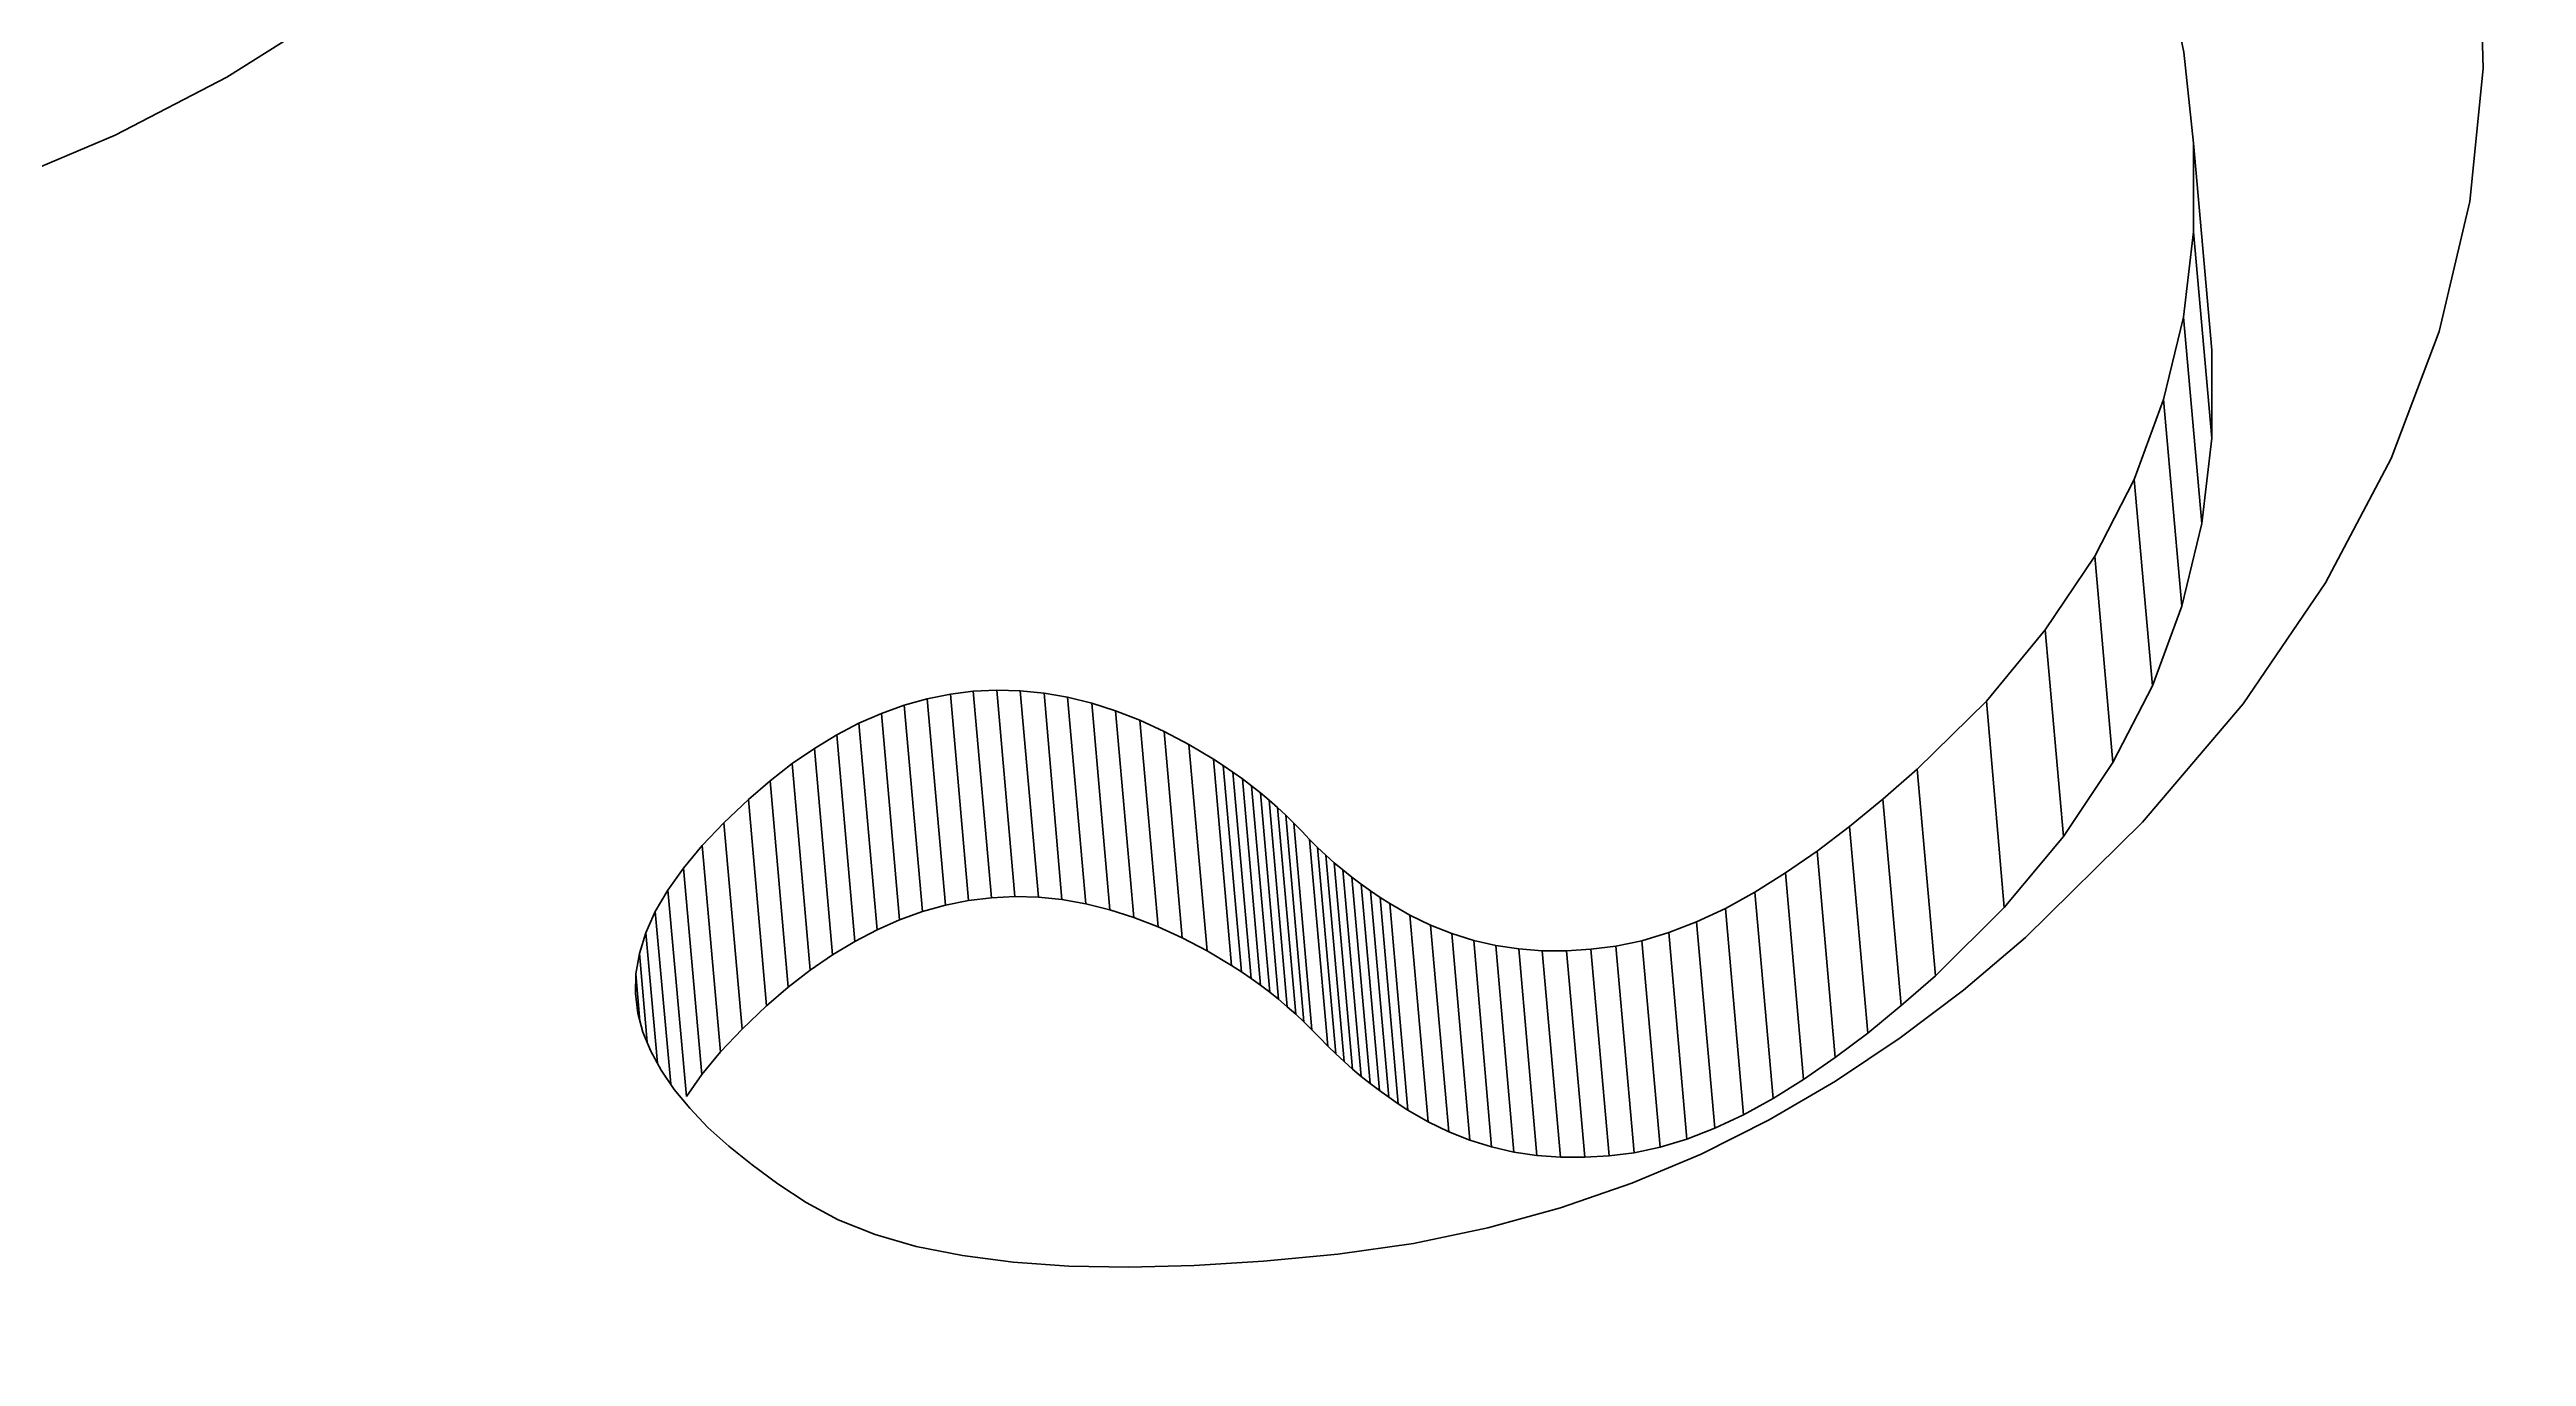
# Model space of a CAD drawing. Header units: millimetres. Extents: x -10155 to 20189, y -25550 to -22580.
# Drawn here: x -7246.68 to -7244.729, y -24872.97 to -24871.94 of the extents above; entities that cross this region are included whole.
import ezdxf

# ---------------------------------------------------------------- set-up
doc = ezdxf.new("R2010")
doc.units = ezdxf.units.MM
doc.layers.add('word_dim', color=253, linetype='Continuous')
doc.styles.get("Standard").update_dxf_attribs({"font": 'romans.shx', "bigfont": 'bigfont.shx'})
doc.dimstyles.new('RS-1-5', dxfattribs={"dimscale": 5, "dimtxt": 3.5, "dimasz": 3, "dimexe": 1, "dimexo": 0, "dimgap": 1, "dimtad": 3, "dimdsep": 46, "dimtxsty": 'Standard', "dimblk1": 'OPEN', "dimblk2": 'OPEN', "dimsah": 1, "dimcen": 0, "dimclrd": 256, "dimclre": 256, "dimclrt": 3, "dimadec": 0, "dimazin": 0, "dimtfac": 1, "dimtmove": 0, "dimatfit": 3, "dimldrblk": 'OPEN', "dimfxl": 0, "dimtolj": 1, "dimtzin": 0, "dimarcsym": 0})

# ---------------------------------------------------------------- blocks, each defined once
blk = doc.blocks.new('aa1')
for p, q in [((-0.4, 0.066667), (0, 0)), ((0, 0), (-1, 0)), ((-0.4, -0.066667), (0, 0))]:
    blk.add_line(p, q)
blk = doc.blocks.new('aa2')
blk.add_circle((0, 0), 1)
blk = doc.blocks.new('*D762')
at = {"layer": 'DEFPOINTS', "color": 0, "linetype": 'Continuous', "ltscale": 2}
for p in [(-7226.1579, -24679.755), (-7646.6043, -25260.5564), (-7646.6043, -25260.5564)]:
    blk.add_point(p, dxfattribs=at)
at = {"layer": 'word_dim', "linetype": 'Continuous', "lineweight": -2, "ltscale": 2}
blk.add_line((-7248.1474, -24710.1312), (-7624.6148, -25230.1802), dxfattribs=at)
at = {"layer": 'word_dim', "linetype": 'Continuous', "lineweight": -2, "ltscale": 2, "xscale": 37.5, "yscale": 37.5, "zscale": 37.5}
for name, p, rotation in [('aa1', (-7226.1579, -24679.755), 54.0989427561739), ('aa2', (-7646.6043, -25260.5564), 234.0989427561739)]:
    blk.add_blockref(name, p, dxfattribs=dict(at, rotation=rotation))
at = {"layer": 'word_dim', "color": 3, "linetype": 'Continuous', "ltscale": 2, "insert": (-7436.3811, -24970.1557), "char_height": 0.000005, "attachment_point": 5, "rotation": 54.0989}
blk.add_mtext('\\A1;717.01', dxfattribs=at)
blk = doc.blocks.new('_Open')
at = {"color": 0, "lineweight": -2}
for p, q in [((-1, 0.166667), (0, 0)), ((-1, -0.166667), (0, 0)), ((0, 0), (-1, 0))]:
    blk.add_line(p, q, dxfattribs=at)
blk = doc.blocks.new('*D763')
at = {"layer": 'DEFPOINTS', "color": 0, "linetype": 'Continuous', "ltscale": 2}
for p in [(-7225.1428, -24575.297), (-7783.8646, -25152.4524), (-7783.8646, -25152.4524)]:
    blk.add_point(p, dxfattribs=at)
at = {"layer": 'word_dim', "linetype": 'Continuous', "lineweight": -2, "ltscale": 2}
blk.add_line((-7251.2256, -24602.2403), (-7757.7819, -25125.5091), dxfattribs=at)
at = {"layer": 'word_dim', "linetype": 'Continuous', "lineweight": -2, "ltscale": 2, "xscale": 37.5, "yscale": 37.5, "zscale": 37.5}
for name, p, rotation in [('aa1', (-7225.1428, -24575.297), 45.92974469953645), ('aa2', (-7783.8646, -25152.4524), 225.9297446995365)]:
    blk.add_blockref(name, p, dxfattribs=dict(at, rotation=rotation))
at = {"layer": 'word_dim', "color": 3, "linetype": 'Continuous', "ltscale": 2, "insert": (-7504.5037, -24863.8747), "char_height": 0.000005, "attachment_point": 5, "rotation": 45.9297}
blk.add_mtext('\\A1;803.29', dxfattribs=at)
blk = doc.blocks.new('A$C43226BF8')
at = {"color": 7, "lineweight": 35, "ltscale": 0.002678}
blk.add_line((363.6616, -896.7872), (363.6647, -896.8943), dxfattribs=at)
at = {"color": 7, "lineweight": 35, "ltscale": 0.001889}
blk.add_line((363.4289, -896.8814), (363.4135, -896.8074), dxfattribs=at)
at = {"color": 7, "lineweight": 35, "ltscale": 0.002542}
blk.add_line((361.9738, -896.8469), (361.8876, -896.9009), dxfattribs=at)
at = {"color": 7, "lineweight": 35, "ltscale": 0.001804}
blk.add_line((363.4365, -896.9531), (363.4289, -896.8814), dxfattribs=at)
at = {"color": 7, "lineweight": 35, "ltscale": 0.002628}
blk.add_line((363.6647, -896.8943), (363.6542, -896.9989), dxfattribs=at)
at = {"color": 7, "lineweight": 35, "ltscale": 0.002477}
blk.add_line((361.8876, -896.9009), (361.7997, -896.9467), dxfattribs=at)
at = {"color": 7, "lineweight": 35, "ltscale": 0.002425}
blk.add_line((361.7997, -896.9467), (361.7104, -896.9844), dxfattribs=at)
at = {"color": 7, "lineweight": 35, "ltscale": 0.00174}
blk.add_line((363.4365, -897.0227), (363.4365, -896.9531), dxfattribs=at)
at = {"color": 7, "lineweight": 35, "ltscale": 0.004084}
for p, q in [((363.4365, -896.9531), (363.4509, -897.1159)), ((362.3679, -897.4191), (362.3823, -897.5818)), ((362.6799, -897.4483), (362.6943, -897.611)), ((363.2189, -897.4461), (363.2333, -897.6088)), ((363.1655, -897.4912), (363.1799, -897.6539)), ((362.8193, -897.561), (362.8337, -897.7238))]:
    blk.add_line(p, q, dxfattribs=at)
at = {"color": 7, "lineweight": 35, "ltscale": 0.002631}
blk.add_line((363.6542, -896.9989), (363.6301, -897.1013), dxfattribs=at)
at = {"color": 7, "lineweight": 35, "ltscale": 0.001693}
for p, q in [((363.4286, -897.09), (363.4365, -897.0227)), ((363.4431, -897.2526), (363.4509, -897.1853))]:
    blk.add_line(p, q, dxfattribs=at)
at = {"color": 7, "lineweight": 35, "ltscale": 0.004081}
for p, q in [((363.4365, -897.0227), (363.4509, -897.1853)), ((363.4286, -897.09), (363.4431, -897.2526)), ((363.413, -897.155), (363.4274, -897.3176)), ((363.3898, -897.2178), (363.4042, -897.3804)), ((363.3198, -897.3364), (363.3342, -897.499)), ((362.4755, -897.3847), (362.4899, -897.5473)), ((362.5124, -897.3843), (362.5268, -897.5469)), ((362.4211, -897.3956), (362.4355, -897.5582)), ((362.4391, -897.3906), (362.4536, -897.5532)), ((362.5497, -897.3894), (362.5641, -897.552)), ((362.5876, -897.4002), (362.602, -897.5628)), ((362.3854, -897.4099), (362.3998, -897.5725)), ((362.6066, -897.4075), (362.621, -897.5701)), ((362.3503, -897.4297), (362.3647, -897.5923)), ((362.6452, -897.4265), (362.6596, -897.5891)), ((362.6723, -897.4431), (362.6867, -897.6057)), ((362.6945, -897.4591), (362.7089, -897.6217)), ((362.2983, -897.4699), (362.3127, -897.6325)), ((362.715, -897.4763), (362.7294, -897.6389)), ((363.1918, -897.4697), (363.2062, -897.6323)), ((362.279, -897.4883), (362.2934, -897.6509)), ((362.7402, -897.5015), (362.7546, -897.6641)), ((362.2619, -897.5062), (362.2763, -897.6688)), ((362.7465, -897.5077), (362.7609, -897.6703)), ((362.7531, -897.5137), (362.7675, -897.6763)), ((362.7597, -897.5197), (362.7741, -897.6823)), ((362.235, -897.5413), (362.2495, -897.7039)), ((362.2473, -897.5239), (362.2617, -897.6865)), ((362.7665, -897.5254), (362.7809, -897.688)), ((362.7736, -897.531), (362.788, -897.6936)), ((362.7809, -897.5365), (362.7953, -897.6991)), ((362.7883, -897.5418), (362.8027, -897.7044)), ((363.091, -897.5429), (363.1054, -897.7055)), ((362.8356, -897.569), (362.85, -897.7316)), ((363.0021, -897.5812), (363.0165, -897.7438)), ((363.0451, -897.5663), (363.0595, -897.7289)), ((362.9235, -897.589), (362.9379, -897.7516)), ((362.9426, -897.5891), (362.957, -897.7517)), ((362.9619, -897.5879), (362.9763, -897.7505)), ((362.9816, -897.5855), (362.996, -897.7481))]:
    blk.add_line(p, q, dxfattribs=at)
at = {"color": 7, "lineweight": 35, "ltscale": 0.001673}
for p, q in [((363.413, -897.155), (363.4286, -897.09)), ((363.4274, -897.3176), (363.4431, -897.2526))]:
    blk.add_line(p, q, dxfattribs=at)
at = {"color": 7, "lineweight": 35, "ltscale": 0.002675}
blk.add_line((363.6301, -897.1013), (363.5922, -897.2014), dxfattribs=at)
at = {"color": 7, "lineweight": 35, "ltscale": 0.001736}
blk.add_line((363.4509, -897.1853), (363.4509, -897.1159), dxfattribs=at)
at = {"color": 7, "lineweight": 35, "ltscale": 0.001672}
for p, q in [((363.3898, -897.2178), (363.413, -897.155)), ((363.4042, -897.3804), (363.4274, -897.3176))]:
    blk.add_line(p, q, dxfattribs=at)
at = {"color": 7, "lineweight": 35, "ltscale": 0.002766}
blk.add_line((363.5922, -897.2014), (363.5405, -897.2992), dxfattribs=at)
at = {"color": 7, "lineweight": 35, "ltscale": 0.001698}
blk.add_line((363.3588, -897.2782), (363.3898, -897.2178), dxfattribs=at)
at = {"color": 7, "lineweight": 35, "ltscale": 0.001753}
blk.add_line((363.3198, -897.3364), (363.3588, -897.2782), dxfattribs=at)
at = {"color": 7, "lineweight": 35, "ltscale": 0.00408}
for p, q in [((363.3588, -897.2782), (363.373, -897.4408)), ((362.4575, -897.387), (362.4716, -897.5496)), ((362.4941, -897.3838), (362.5082, -897.5464)), ((362.5312, -897.3861), (362.5453, -897.5487)), ((362.4033, -897.4021), (362.4174, -897.5647)), ((362.5688, -897.3941), (362.5829, -897.5567)), ((363.2734, -897.3925), (363.2875, -897.5551)), ((362.6259, -897.4164), (362.6401, -897.579)), ((362.6647, -897.4381), (362.6789, -897.6007)), ((362.3156, -897.4551), (362.3298, -897.6177)), ((362.6874, -897.4536), (362.7016, -897.6162)), ((362.7016, -897.4647), (362.7158, -897.6273)), ((362.7084, -897.4705), (362.7226, -897.6331)), ((362.7216, -897.4824), (362.7358, -897.645)), ((362.728, -897.4887), (362.7421, -897.6513)), ((363.1401, -897.5106), (363.1542, -897.6732)), ((362.7958, -897.547), (362.81, -897.7096)), ((362.8036, -897.5519), (362.8178, -897.7145)), ((363.0678, -897.5557), (363.082, -897.7183)), ((362.8525, -897.5756), (362.8666, -897.7382)), ((362.8696, -897.5809), (362.8837, -897.7435)), ((363.0234, -897.5748), (363.0375, -897.7374))]:
    blk.add_line(p, q, dxfattribs=at)
at = {"color": 7, "lineweight": 35, "ltscale": 0.002884}
blk.add_line((363.5405, -897.2992), (363.4755, -897.3945), dxfattribs=at)
at = {"color": 7, "lineweight": 35, "ltscale": 0.001819}
blk.add_line((363.2734, -897.3925), (363.3198, -897.3364), dxfattribs=at)
at = {"color": 7, "lineweight": 35, "ltscale": 0.000466829}
blk.add_line((362.4391, -897.3906), (362.4575, -897.387), dxfattribs=at)
at = {"color": 7, "lineweight": 35, "ltscale": 0.000455367}
blk.add_line((362.4575, -897.387), (362.4755, -897.3847), dxfattribs=at)
at = {"color": 7, "lineweight": 35, "ltscale": 0.000464359}
blk.add_line((362.4755, -897.3847), (362.4941, -897.3838), dxfattribs=at)
at = {"color": 7, "lineweight": 35, "ltscale": 0.000457926}
blk.add_line((362.4941, -897.3838), (362.5124, -897.3843), dxfattribs=at)
at = {"color": 7, "lineweight": 35, "ltscale": 0.000472195}
blk.add_line((362.5124, -897.3843), (362.5312, -897.3861), dxfattribs=at)
at = {"color": 7, "lineweight": 35, "ltscale": 0.000471129}
blk.add_line((362.5312, -897.3861), (362.5497, -897.3894), dxfattribs=at)
at = {"color": 7, "lineweight": 35, "ltscale": 0.001701}
blk.add_line((363.373, -897.4408), (363.4042, -897.3804), dxfattribs=at)
at = {"color": 7, "lineweight": 35, "ltscale": 0.000486485}
blk.add_line((362.3854, -897.4099), (362.4033, -897.4021), dxfattribs=at)
at = {"color": 7, "lineweight": 35, "ltscale": 0.000474006}
blk.add_line((362.4033, -897.4021), (362.4211, -897.3956), dxfattribs=at)
at = {"color": 7, "lineweight": 35, "ltscale": 0.000468671}
for p, q in [((362.4211, -897.3956), (362.4391, -897.3906)), ((362.4355, -897.5582), (362.4536, -897.5532))]:
    blk.add_line(p, q, dxfattribs=at)
at = {"color": 7, "lineweight": 35, "ltscale": 0.000489995}
blk.add_line((362.5497, -897.3894), (362.5688, -897.3941), dxfattribs=at)
at = {"color": 7, "lineweight": 35, "ltscale": 0.000494121}
blk.add_line((362.5688, -897.3941), (362.5876, -897.4002), dxfattribs=at)
at = {"color": 7, "lineweight": 35, "ltscale": 0.000510073}
for p, q in [((362.5876, -897.4002), (362.6066, -897.4075)), ((362.602, -897.5628), (362.621, -897.5701))]:
    blk.add_line(p, q, dxfattribs=at)
at = {"color": 7, "lineweight": 35, "ltscale": 0.00191}
blk.add_line((363.2189, -897.4461), (363.2734, -897.3925), dxfattribs=at)
at = {"color": 7, "lineweight": 35, "ltscale": 0.003055}
blk.add_line((363.4755, -897.3945), (363.3964, -897.4877), dxfattribs=at)
at = {"color": 7, "lineweight": 35, "ltscale": 0.00051343}
blk.add_line((362.3503, -897.4297), (362.3679, -897.4191), dxfattribs=at)
at = {"color": 7, "lineweight": 35, "ltscale": 0.000495486}
blk.add_line((362.3679, -897.4191), (362.3854, -897.4099), dxfattribs=at)
at = {"color": 7, "lineweight": 35, "ltscale": 0.000531155}
blk.add_line((362.6066, -897.4075), (362.6259, -897.4164), dxfattribs=at)
at = {"color": 7, "lineweight": 35, "ltscale": 0.00054466}
blk.add_line((362.6259, -897.4164), (362.6452, -897.4265), dxfattribs=at)
at = {"color": 7, "lineweight": 35, "ltscale": 0.000548162}
blk.add_line((362.3156, -897.4551), (362.3329, -897.4417), dxfattribs=at)
at = {"color": 7, "lineweight": 35, "ltscale": 0.000526532}
blk.add_line((362.3329, -897.4417), (362.3503, -897.4297), dxfattribs=at)
at = {"color": 7, "lineweight": 35, "ltscale": 0.004083}
for p, q in [((362.3329, -897.4417), (362.3471, -897.6044)), ((363.1152, -897.5277), (363.1293, -897.6904)), ((362.8871, -897.5849), (362.9013, -897.7476)), ((362.9052, -897.5875), (362.9194, -897.7503))]:
    blk.add_line(p, q, dxfattribs=at)
at = {"color": 7, "lineweight": 35, "ltscale": 0.000567865}
blk.add_line((362.6452, -897.4265), (362.6647, -897.4381), dxfattribs=at)
at = {"color": 7, "lineweight": 35, "ltscale": 0.000226838}
blk.add_line((362.6647, -897.4381), (362.6723, -897.4431), dxfattribs=at)
at = {"color": 7, "lineweight": 35, "ltscale": 0.000228536}
blk.add_line((362.6723, -897.4431), (362.6799, -897.4483), dxfattribs=at)
at = {"color": 7, "lineweight": 35, "ltscale": 0.00175}
blk.add_line((363.3342, -897.499), (363.373, -897.4408), dxfattribs=at)
at = {"color": 7, "lineweight": 35, "ltscale": 0.000569339}
blk.add_line((362.2983, -897.4699), (362.3156, -897.4551), dxfattribs=at)
at = {"color": 7, "lineweight": 35, "ltscale": 0.000232014}
blk.add_line((362.6799, -897.4483), (362.6874, -897.4536), dxfattribs=at)
at = {"color": 7, "lineweight": 35, "ltscale": 0.000224029}
blk.add_line((362.6874, -897.4536), (362.6945, -897.4591), dxfattribs=at)
at = {"color": 7, "lineweight": 35, "ltscale": 0.000225913}
for p, q in [((362.6945, -897.4591), (362.7016, -897.4647)), ((362.7665, -897.5254), (362.7736, -897.531)), ((362.7809, -897.688), (362.788, -897.6936))]:
    blk.add_line(p, q, dxfattribs=at)
at = {"color": 7, "lineweight": 35, "ltscale": 0.000223113}
for p, q in [((362.7016, -897.4647), (362.7084, -897.4705)), ((362.7597, -897.5197), (362.7665, -897.5254)), ((362.7158, -897.6273), (362.7226, -897.6331)), ((362.7741, -897.6823), (362.7809, -897.688))]:
    blk.add_line(p, q, dxfattribs=at)
at = {"color": 7, "lineweight": 35, "ltscale": 0.000899725}
blk.add_line((363.1918, -897.4697), (363.2189, -897.4461), dxfattribs=at)
at = {"color": 7, "lineweight": 35, "ltscale": 0.000666968}
for p, q in [((362.279, -897.4883), (362.2983, -897.4699)), ((362.2934, -897.6509), (362.3127, -897.6325))]:
    blk.add_line(p, q, dxfattribs=at)
at = {"color": 7, "lineweight": 35, "ltscale": 0.000220488}
blk.add_line((362.7084, -897.4705), (362.715, -897.4763), dxfattribs=at)
at = {"color": 7, "lineweight": 35, "ltscale": 0.000224589}
blk.add_line((362.715, -897.4763), (362.7216, -897.4824), dxfattribs=at)
at = {"color": 7, "lineweight": 35, "ltscale": 0.000222276}
for p, q in [((362.7216, -897.4824), (362.728, -897.4887)), ((362.7402, -897.5015), (362.7465, -897.5077)), ((362.7358, -897.645), (362.7421, -897.6513)), ((362.7546, -897.6641), (362.7609, -897.6703))]:
    blk.add_line(p, q, dxfattribs=at)
at = {"color": 7, "lineweight": 35, "ltscale": 0.000850297}
blk.add_line((363.1655, -897.4912), (363.1918, -897.4697), dxfattribs=at)
at = {"color": 7, "lineweight": 35, "ltscale": 0.000619507}
for p, q in [((362.2619, -897.5062), (362.279, -897.4883)), ((362.2763, -897.6688), (362.2934, -897.6509))]:
    blk.add_line(p, q, dxfattribs=at)
at = {"color": 7, "lineweight": 35, "ltscale": 0.00022015}
for p, q in [((362.728, -897.4887), (362.7341, -897.495)), ((362.7294, -897.6389), (362.7358, -897.645))]:
    blk.add_line(p, q, dxfattribs=at)
at = {"color": 7, "lineweight": 35, "ltscale": 0.00022236}
for p, q in [((362.7341, -897.495), (362.7402, -897.5015)), ((362.7485, -897.6576), (362.7546, -897.6641))]:
    blk.add_line(p, q, dxfattribs=at)
at = {"color": 7, "lineweight": 35, "ltscale": 0.000798984}
blk.add_line((363.1401, -897.5106), (363.1655, -897.4912), dxfattribs=at)
at = {"color": 7, "lineweight": 35, "ltscale": 0.001822}
blk.add_line((363.2875, -897.5551), (363.3342, -897.499), dxfattribs=at)
at = {"color": 7, "lineweight": 35, "ltscale": 0.003237}
blk.add_line((363.3964, -897.4877), (363.3041, -897.5785), dxfattribs=at)
at = {"color": 7, "lineweight": 35, "ltscale": 0.000574388}
for p, q in [((362.2473, -897.5239), (362.2619, -897.5062)), ((362.2617, -897.6865), (362.2763, -897.6688))]:
    blk.add_line(p, q, dxfattribs=at)
at = {"color": 7, "lineweight": 35, "ltscale": 0.000222527}
for p, q in [((362.7465, -897.5077), (362.7531, -897.5137)), ((362.7531, -897.5137), (362.7597, -897.5197)), ((362.7609, -897.6703), (362.7675, -897.6763)), ((362.7675, -897.6763), (362.7741, -897.6823))]:
    blk.add_line(p, q, dxfattribs=at)
at = {"color": 7, "lineweight": 35, "ltscale": 0.000755062}
blk.add_line((363.1152, -897.5277), (363.1401, -897.5106), dxfattribs=at)
at = {"color": 7, "lineweight": 35, "ltscale": 0.000492507}
blk.add_line((362.225, -897.5582), (362.235, -897.5413), dxfattribs=at)
at = {"color": 7, "lineweight": 35, "ltscale": 0.000530023}
for p, q in [((362.235, -897.5413), (362.2473, -897.5239)), ((362.2495, -897.7039), (362.2617, -897.6865))]:
    blk.add_line(p, q, dxfattribs=at)
at = {"color": 7, "lineweight": 35, "ltscale": 0.000228882}
for p, q in [((362.7736, -897.531), (362.7809, -897.5365)), ((362.7016, -897.6162), (362.7089, -897.6217)), ((362.788, -897.6936), (362.7953, -897.6991))]:
    blk.add_line(p, q, dxfattribs=at)
at = {"color": 7, "lineweight": 35, "ltscale": 0.000225273}
for p, q in [((362.7809, -897.5365), (362.7883, -897.5418)), ((362.6943, -897.611), (362.7016, -897.6162)), ((362.7953, -897.6991), (362.8027, -897.7044)), ((362.8027, -897.7044), (362.81, -897.7096))]:
    blk.add_line(p, q, dxfattribs=at)
at = {"color": 7, "lineweight": 35, "ltscale": 0.000230261}
for p, q in [((362.7883, -897.5418), (362.7958, -897.547)), ((362.6867, -897.6057), (362.6943, -897.611))]:
    blk.add_line(p, q, dxfattribs=at)
at = {"color": 7, "lineweight": 35, "ltscale": 0.000662485}
blk.add_line((363.0678, -897.5557), (363.091, -897.5429), dxfattribs=at)
at = {"color": 7, "lineweight": 35, "ltscale": 0.000712963}
blk.add_line((363.091, -897.5429), (363.1152, -897.5277), dxfattribs=at)
at = {"color": 7, "lineweight": 35, "ltscale": 0.000456429}
blk.add_line((362.2177, -897.575), (362.225, -897.5582), dxfattribs=at)
at = {"color": 7, "lineweight": 35, "ltscale": 0.003407}
blk.add_line((362.225, -897.5582), (362.2372, -897.694), dxfattribs=at)
at = {"color": 7, "lineweight": 35, "ltscale": 0.000479748}
blk.add_line((362.4174, -897.5647), (362.4355, -897.5582), dxfattribs=at)
at = {"color": 7, "lineweight": 35, "ltscale": 0.000460846}
blk.add_line((362.4536, -897.5532), (362.4716, -897.5496), dxfattribs=at)
at = {"color": 7, "lineweight": 35, "ltscale": 0.000461421}
blk.add_line((362.4716, -897.5496), (362.4899, -897.5473), dxfattribs=at)
at = {"color": 7, "lineweight": 35, "ltscale": 0.000458262}
blk.add_line((362.4899, -897.5473), (362.5082, -897.5464), dxfattribs=at)
at = {"color": 7, "lineweight": 35, "ltscale": 0.000464028}
blk.add_line((362.5082, -897.5464), (362.5268, -897.5469), dxfattribs=at)
at = {"color": 7, "lineweight": 35, "ltscale": 0.00046612}
blk.add_line((362.5268, -897.5469), (362.5453, -897.5487), dxfattribs=at)
at = {"color": 7, "lineweight": 35, "ltscale": 0.000477139}
blk.add_line((362.5453, -897.5487), (362.5641, -897.552), dxfattribs=at)
at = {"color": 7, "lineweight": 35, "ltscale": 0.000484067}
blk.add_line((362.5641, -897.552), (362.5829, -897.5567), dxfattribs=at)
at = {"color": 7, "lineweight": 35, "ltscale": 0.00049993}
blk.add_line((362.5829, -897.5567), (362.602, -897.5628), dxfattribs=at)
at = {"color": 7, "lineweight": 35, "ltscale": 0.000230322}
for p, q in [((362.7958, -897.547), (362.8036, -897.5519)), ((362.81, -897.7096), (362.8178, -897.7145))]:
    blk.add_line(p, q, dxfattribs=at)
at = {"color": 7, "lineweight": 35, "ltscale": 0.000452741}
blk.add_line((362.8036, -897.5519), (362.8193, -897.561), dxfattribs=at)
at = {"color": 7, "lineweight": 35, "ltscale": 0.000454507}
blk.add_line((362.8193, -897.561), (362.8356, -897.569), dxfattribs=at)
at = {"color": 7, "lineweight": 35, "ltscale": 0.000626652}
blk.add_line((363.0451, -897.5663), (363.0678, -897.5557), dxfattribs=at)
at = {"color": 7, "lineweight": 35, "ltscale": 0.001908}
blk.add_line((363.2333, -897.6088), (363.2875, -897.5551), dxfattribs=at)
at = {"color": 7, "lineweight": 35, "ltscale": 0.000425641}
blk.add_line((362.2126, -897.5912), (362.2177, -897.575), dxfattribs=at)
at = {"color": 7, "lineweight": 35, "ltscale": 0.002576}
blk.add_line((362.2177, -897.575), (362.2267, -897.6776), dxfattribs=at)
at = {"color": 7, "lineweight": 35, "ltscale": 0.000511859}
blk.add_line((362.3647, -897.5923), (362.3823, -897.5818), dxfattribs=at)
at = {"color": 7, "lineweight": 35, "ltscale": 0.000496903}
blk.add_line((362.3823, -897.5818), (362.3998, -897.5725), dxfattribs=at)
at = {"color": 7, "lineweight": 35, "ltscale": 0.000480901}
blk.add_line((362.3998, -897.5725), (362.4174, -897.5647), dxfattribs=at)
at = {"color": 7, "lineweight": 35, "ltscale": 0.00052562}
blk.add_line((362.621, -897.5701), (362.6401, -897.579), dxfattribs=at)
at = {"color": 7, "lineweight": 35, "ltscale": 0.00055007}
blk.add_line((362.6401, -897.579), (362.6596, -897.5891), dxfattribs=at)
at = {"color": 7, "lineweight": 35, "ltscale": 0.000452237}
blk.add_line((362.8356, -897.569), (362.8525, -897.5756), dxfattribs=at)
at = {"color": 7, "lineweight": 35, "ltscale": 0.00044785}
for p, q in [((362.8525, -897.5756), (362.8696, -897.5809)), ((362.8666, -897.7382), (362.8837, -897.7435))]:
    blk.add_line(p, q, dxfattribs=at)
at = {"color": 7, "lineweight": 35, "ltscale": 0.000450173}
blk.add_line((362.8696, -897.5809), (362.8871, -897.5849), dxfattribs=at)
at = {"color": 7, "lineweight": 35, "ltscale": 0.000523703}
for p, q in [((362.9816, -897.5855), (363.0021, -897.5812)), ((362.996, -897.7481), (363.0165, -897.7438))]:
    blk.add_line(p, q, dxfattribs=at)
at = {"color": 7, "lineweight": 35, "ltscale": 0.000554211}
blk.add_line((363.0021, -897.5812), (363.0234, -897.5748), dxfattribs=at)
at = {"color": 7, "lineweight": 35, "ltscale": 0.000583708}
blk.add_line((363.0234, -897.5748), (363.0451, -897.5663), dxfattribs=at)
at = {"color": 7, "lineweight": 35, "ltscale": 0.001602}
blk.add_line((363.3041, -897.5785), (363.2553, -897.62), dxfattribs=at)
at = {"color": 7, "lineweight": 35, "ltscale": 0.000406434}
blk.add_line((362.2097, -897.6072), (362.2126, -897.5912), dxfattribs=at)
at = {"color": 7, "lineweight": 35, "ltscale": 0.001755}
blk.add_line((362.2126, -897.5912), (362.2187, -897.6611), dxfattribs=at)
at = {"color": 7, "lineweight": 35, "ltscale": 0.00053329}
blk.add_line((362.3471, -897.6044), (362.3647, -897.5923), dxfattribs=at)
at = {"color": 7, "lineweight": 35, "ltscale": 0.000562625}
blk.add_line((362.6596, -897.5891), (362.6789, -897.6007), dxfattribs=at)
at = {"color": 7, "lineweight": 35, "ltscale": 0.000231954}
blk.add_line((362.6789, -897.6007), (362.6867, -897.6057), dxfattribs=at)
at = {"color": 7, "lineweight": 35, "ltscale": 0.000456623}
for p, q in [((362.8871, -897.5849), (362.9052, -897.5875)), ((362.9013, -897.7476), (362.9194, -897.7503))]:
    blk.add_line(p, q, dxfattribs=at)
at = {"color": 7, "lineweight": 35, "ltscale": 0.000459226}
blk.add_line((362.9052, -897.5875), (362.9235, -897.589), dxfattribs=at)
at = {"color": 7, "lineweight": 35, "ltscale": 0.000476084}
for p, q in [((362.9235, -897.589), (362.9426, -897.5891)), ((362.9379, -897.7516), (362.957, -897.7517))]:
    blk.add_line(p, q, dxfattribs=at)
at = {"color": 7, "lineweight": 35, "ltscale": 0.000483143}
for p, q in [((362.9426, -897.5891), (362.9619, -897.5879)), ((362.957, -897.7517), (362.9763, -897.7505))]:
    blk.add_line(p, q, dxfattribs=at)
at = {"color": 7, "lineweight": 35, "ltscale": 0.000498138}
for p, q in [((362.9619, -897.5879), (362.9816, -897.5855)), ((362.9763, -897.7505), (362.996, -897.7481))]:
    blk.add_line(p, q, dxfattribs=at)
at = {"color": 7, "lineweight": 35, "ltscale": 0.000390673}
blk.add_line((362.2094, -897.6228), (362.2097, -897.6072), dxfattribs=at)
at = {"color": 7, "lineweight": 35, "ltscale": 0.000934162}
blk.add_line((362.2097, -897.6072), (362.2128, -897.6444), dxfattribs=at)
at = {"color": 7, "lineweight": 35, "ltscale": 0.000564707}
blk.add_line((362.3127, -897.6325), (362.3298, -897.6177), dxfattribs=at)
at = {"color": 7, "lineweight": 35, "ltscale": 0.000546299}
blk.add_line((362.3298, -897.6177), (362.3471, -897.6044), dxfattribs=at)
at = {"color": 7, "lineweight": 35, "ltscale": 0.001562}
blk.add_line((363.2553, -897.62), (363.2055, -897.6577), dxfattribs=at)
at = {"color": 7, "lineweight": 35, "ltscale": 0.00089772}
blk.add_line((363.2062, -897.6323), (363.2333, -897.6088), dxfattribs=at)
at = {"color": 7, "lineweight": 35, "ltscale": 0.000384582}
blk.add_line((362.2114, -897.6381), (362.2094, -897.6228), dxfattribs=at)
at = {"color": 7, "lineweight": 35, "ltscale": 0.000390816}
blk.add_line((362.2153, -897.6532), (362.2114, -897.6381), dxfattribs=at)
at = {"color": 7, "lineweight": 35, "ltscale": 0.000221163}
blk.add_line((362.7089, -897.6217), (362.7158, -897.6273), dxfattribs=at)
at = {"color": 7, "lineweight": 35, "ltscale": 0.000225087}
blk.add_line((362.7226, -897.6331), (362.7294, -897.6389), dxfattribs=at)
at = {"color": 7, "lineweight": 35, "ltscale": 0.000852228}
blk.add_line((363.1799, -897.6539), (363.2062, -897.6323), dxfattribs=at)
at = {"color": 7, "lineweight": 35, "ltscale": 0.000407533}
blk.add_line((362.2216, -897.6682), (362.2153, -897.6532), dxfattribs=at)
at = {"color": 7, "lineweight": 35, "ltscale": 0.000224424}
blk.add_line((362.7421, -897.6513), (362.7485, -897.6576), dxfattribs=at)
at = {"color": 7, "lineweight": 35, "ltscale": 0.000802003}
blk.add_line((363.1542, -897.6732), (363.1799, -897.6539), dxfattribs=at)
at = {"color": 7, "lineweight": 35, "ltscale": 0.001535}
blk.add_line((363.2055, -897.6577), (363.1545, -897.6919), dxfattribs=at)
at = {"color": 7, "lineweight": 35, "ltscale": 0.000425991}
blk.add_line((362.2297, -897.6832), (362.2216, -897.6682), dxfattribs=at)
at = {"color": 7, "lineweight": 35, "ltscale": 0.000756793}
blk.add_line((363.1293, -897.6904), (363.1542, -897.6732), dxfattribs=at)
at = {"color": 7, "lineweight": 35, "ltscale": 0.000454548}
blk.add_line((362.2399, -897.6983), (362.2297, -897.6832), dxfattribs=at)
at = {"color": 7, "lineweight": 35, "ltscale": 0.000481405}
blk.add_line((362.2521, -897.7131), (362.2399, -897.6983), dxfattribs=at)
at = {"color": 7, "lineweight": 35, "ltscale": 0.001511}
blk.add_line((363.1545, -897.6919), (363.1022, -897.7223), dxfattribs=at)
at = {"color": 7, "lineweight": 35, "ltscale": 0.00070617}
blk.add_line((363.1054, -897.7055), (363.1293, -897.6904), dxfattribs=at)
at = {"color": 7, "lineweight": 35, "ltscale": 0.00052017}
blk.add_line((362.2665, -897.7282), (362.2521, -897.7131), dxfattribs=at)
at = {"color": 7, "lineweight": 35, "ltscale": 0.000459551}
blk.add_line((362.8178, -897.7145), (362.8337, -897.7238), dxfattribs=at)
at = {"color": 7, "lineweight": 35, "ltscale": 0.000621128}
blk.add_line((363.0595, -897.7289), (363.082, -897.7183), dxfattribs=at)
at = {"color": 7, "lineweight": 35, "ltscale": 0.000667833}
blk.add_line((363.082, -897.7183), (363.1054, -897.7055), dxfattribs=at)
at = {"color": 7, "lineweight": 35, "ltscale": 0.000550984}
blk.add_line((362.2829, -897.7429), (362.2665, -897.7282), dxfattribs=at)
at = {"color": 7, "lineweight": 35, "ltscale": 0.000453183}
blk.add_line((362.8337, -897.7238), (362.85, -897.7316), dxfattribs=at)
at = {"color": 7, "lineweight": 35, "ltscale": 0.000446559}
blk.add_line((362.85, -897.7316), (362.8666, -897.7382), dxfattribs=at)
at = {"color": 7, "lineweight": 35, "ltscale": 0.000548366}
blk.add_line((363.0165, -897.7438), (363.0375, -897.7374), dxfattribs=at)
at = {"color": 7, "lineweight": 35, "ltscale": 0.000589392}
blk.add_line((363.0375, -897.7374), (363.0595, -897.7289), dxfattribs=at)
at = {"color": 7, "lineweight": 35, "ltscale": 0.001496}
for p, q in [((363.1022, -897.7223), (363.0488, -897.7492)), ((362.8808, -897.8074), (362.8222, -897.8196))]:
    blk.add_line(p, q, dxfattribs=at)
at = {"color": 7, "lineweight": 35, "ltscale": 0.000590056}
blk.add_line((362.3012, -897.7578), (362.2829, -897.7429), dxfattribs=at)
at = {"color": 7, "lineweight": 35, "ltscale": 0.000626889}
blk.add_line((362.3215, -897.7726), (362.3012, -897.7578), dxfattribs=at)
at = {"color": 7, "lineweight": 35, "ltscale": 0.000450845}
blk.add_line((362.8837, -897.7435), (362.9013, -897.7476), dxfattribs=at)
at = {"color": 7, "lineweight": 35, "ltscale": 0.00046508}
blk.add_line((362.9194, -897.7503), (362.9379, -897.7516), dxfattribs=at)
at = {"color": 7, "lineweight": 35, "ltscale": 0.001484}
blk.add_line((363.0488, -897.7492), (362.9941, -897.7722), dxfattribs=at)
at = {"color": 7, "lineweight": 35, "ltscale": 0.000672059}
blk.add_line((362.3439, -897.7874), (362.3215, -897.7726), dxfattribs=at)
at = {"color": 7, "lineweight": 35, "ltscale": 0.001485}
blk.add_line((362.9941, -897.7722), (362.9379, -897.7916), dxfattribs=at)
at = {"color": 7, "lineweight": 35, "ltscale": 0.000715571}
blk.add_line((362.3691, -897.801), (362.3439, -897.7874), dxfattribs=at)
at = {"color": 7, "lineweight": 35, "ltscale": 0.001481}
blk.add_line((362.9379, -897.7916), (362.8808, -897.8074), dxfattribs=at)
at = {"color": 7, "lineweight": 35, "ltscale": 0.000782042}
blk.add_line((362.3981, -897.8126), (362.3691, -897.801), dxfattribs=at)
at = {"color": 7, "lineweight": 35, "ltscale": 0.000845095}
blk.add_line((362.4306, -897.822), (362.3981, -897.8126), dxfattribs=at)
at = {"color": 7, "lineweight": 35, "ltscale": 0.000927077}
blk.add_line((362.467, -897.8292), (362.4306, -897.822), dxfattribs=at)
at = {"color": 7, "lineweight": 35, "ltscale": 0.001009}
blk.add_line((362.507, -897.8344), (362.467, -897.8292), dxfattribs=at)
at = {"color": 7, "lineweight": 35, "ltscale": 0.001095}
blk.add_line((362.5507, -897.8374), (362.507, -897.8344), dxfattribs=at)
at = {"color": 7, "lineweight": 35, "ltscale": 0.00137}
blk.add_line((362.704, -897.8335), (362.6494, -897.8369), dxfattribs=at)
at = {"color": 7, "lineweight": 35, "ltscale": 0.001471}
blk.add_line((362.7626, -897.828), (362.704, -897.8335), dxfattribs=at)
at = {"color": 7, "lineweight": 35, "ltscale": 0.001504}
blk.add_line((362.8222, -897.8196), (362.7626, -897.828), dxfattribs=at)
at = {"color": 7, "lineweight": 35, "ltscale": 0.001184}
blk.add_line((362.5981, -897.8383), (362.5507, -897.8374), dxfattribs=at)
at = {"color": 7, "lineweight": 35, "ltscale": 0.001282}
blk.add_line((362.6494, -897.8369), (362.5981, -897.8383), dxfattribs=at)
at = {"color": 7, "lineweight": 35}
for centre, major_axis, start_param, end_param in [((363.1887, -895.1069), (-4.9807, -0.4384), 0.7834483026010904, 7.066633609501281), ((363.6008, -899.7902), (-7.77, -0.6838), 5.453771, 10.198089), ((363.4177, -897.7088), (5.8772, 0.5172), 3.141632, 6.283224)]:
    blk.add_ellipse(centre, major_axis=major_axis, ratio=0.757392, start_param=start_param, end_param=end_param, dxfattribs=at)
blk = doc.blocks.new('*D832')
at = {"layer": 'DEFPOINTS', "color": 0, "linetype": 'Continuous', "ltscale": 2}
for p in [(-7207.8953, -24841.0683), (-7393.6279, -25350.6538), (-7393.6279, -25350.6538)]:
    blk.add_point(p, dxfattribs=at)
at = {"layer": 'word_dim', "linetype": 'Continuous', "lineweight": -2, "ltscale": 2}
blk.add_line((-7220.7368, -24876.301), (-7380.7864, -25315.4211), dxfattribs=at)
at = {"layer": 'word_dim', "linetype": 'Continuous', "lineweight": -2, "ltscale": 2, "xscale": 37.5, "yscale": 37.5, "zscale": 37.5}
for name, p, rotation in [('aa1', (-7207.8953, -24841.0683), 69.97431818807107), ('aa2', (-7393.6279, -25350.6538), 249.9743181880711)]:
    blk.add_blockref(name, p, dxfattribs=dict(at, rotation=rotation))
at = {"layer": 'word_dim', "color": 3, "linetype": 'Continuous', "ltscale": 2, "insert": (-7300.7616, -25095.8611), "char_height": 0.000005, "attachment_point": 5, "rotation": 69.9743}
blk.add_mtext('\\A1;542.38', dxfattribs=at)
blk = doc.blocks.new('*D838')
at = {"layer": 'DEFPOINTS', "color": 0, "linetype": 'Continuous', "ltscale": 2}
for p in [(-7220.3111, -24635.6106), (-7718.1158, -25208.7699), (-7718.1158, -25208.7699)]:
    blk.add_point(p, dxfattribs=at)
at = {"layer": 'word_dim', "linetype": 'Continuous', "lineweight": -2, "ltscale": 2}
blk.add_line((-7244.901, -24663.9228), (-7693.5259, -25180.4576), dxfattribs=at)
at = {"layer": 'word_dim', "linetype": 'Continuous', "lineweight": -2, "ltscale": 2, "xscale": 37.5, "yscale": 37.5, "zscale": 37.5}
for name, p, rotation in [('aa1', (-7220.3111, -24635.6106), 49.02477972592645), ('aa2', (-7718.1158, -25208.7699), 229.0247797259264)]:
    blk.add_blockref(name, p, dxfattribs=dict(at, rotation=rotation))
at = {"layer": 'word_dim', "color": 3, "linetype": 'Continuous', "ltscale": 2, "insert": (-7469.2135, -24922.1902), "char_height": 0.000005, "attachment_point": 5, "rotation": 49.0248}
blk.add_mtext('\\A1;759.16', dxfattribs=at)

msp = doc.modelspace()

# ---------------------------------------------------------------- block references
at = {"layer": 'word_dim', "linetype": 'Continuous', "ltscale": 2}
msp.add_blockref('A$C43226BF8', (-7608.4275, -23975.061), dxfattribs=at)

# ---------------------------------------------------------------- dimensions: what is measured, and where the dimension line sits
at = {"layer": 'word_dim', "color": 3, "linetype": 'Continuous', "ltscale": 2}
for p1, p2, picture, middle in [((-7225.1428, -24575.297), (-7783.8646, -25152.4524), '*D763', (-7504.5037, -24863.8747)), ((-7220.3111, -24635.6106), (-7718.1158, -25208.7699), '*D838', (-7469.2135, -24922.1902)), ((-7226.1579, -24679.755), (-7646.6043, -25260.5564), '*D762', (-7436.3811, -24970.1557)), ((-7207.8953, -24841.0683), (-7393.6279, -25350.6538), '*D832', (-7300.7616, -25095.8611))]:
    dim = msp.add_aligned_dim(p1=p1, p2=p2, distance=0, dimstyle='RS-1-5', override={"dimtxt": 1e-06, "dimasz": 7.5, "dimgap": 0, "dimblk1": 'aa1', "dimblk2": 'aa2', "dimse1": 1, "dimse2": 1}, dxfattribs=at)
    dim.commit()
    dim.dimension.update_dxf_attribs({"geometry": picture, "text_midpoint": middle})

doc.saveas('drawing.dxf')
